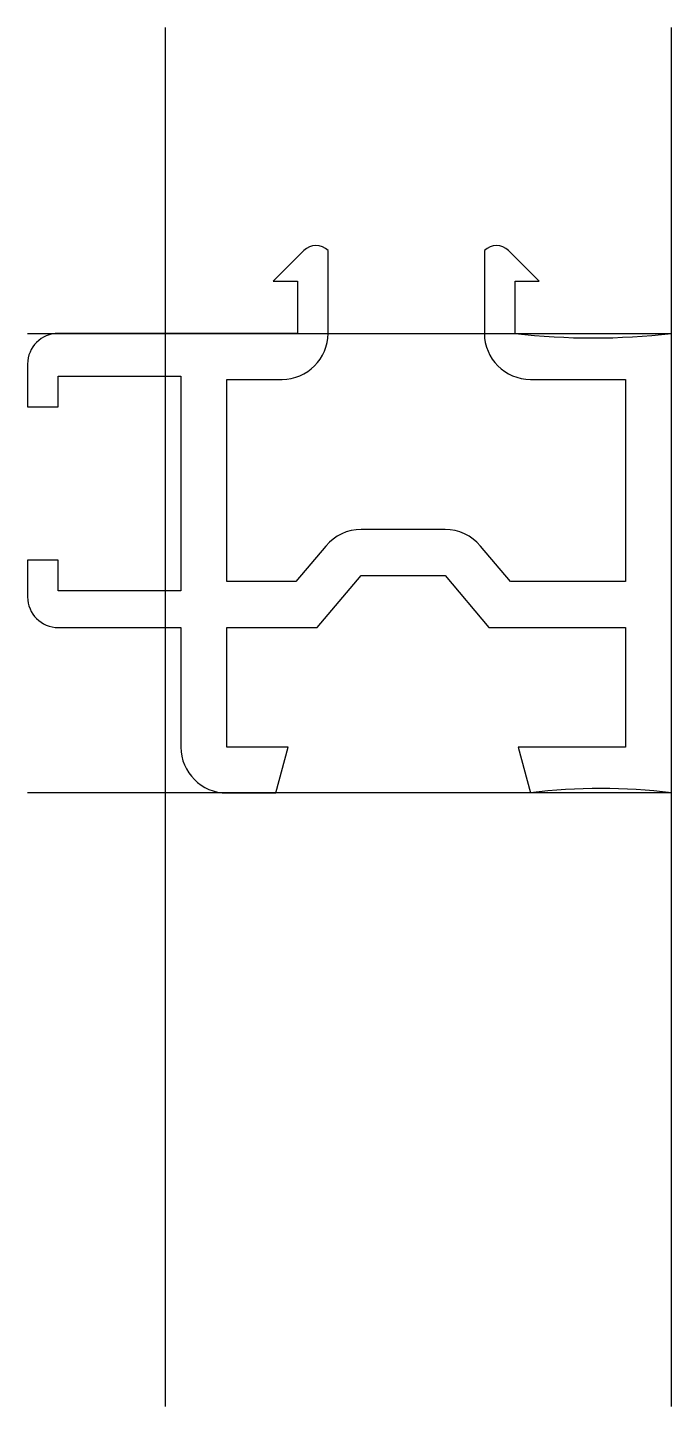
# Model space of a CAD drawing. Extents: x -21 to 0, y -35 to 10.
import ezdxf

# ---------------------------------------------------------------- set-up
doc = ezdxf.new("R2010")
doc.units = 0
doc.layers.get('0').update_dxf_attribs({"linetype": 'CONTINUOUS'})

msp = doc.modelspace()

# ---------------------------------------------------------------- linework, layer by layer
at = {"linetype": 'CONTINUOUS'}
for p, q in [((-16.5, -35.02), (-16.5, 9.98)), ((0, -35.02), (0, 9.98)), ((-11.99, 2.7), (-12.99, 1.7)), ((-11.2, 0), (-11.2, 2.7)), ((-6.1, 2.7), (-6.1, 0)), ((-4.31, 1.7), (-5.31, 2.7)), ((-12.99, 1.7), (-12.2, 1.7)), ((-12.2, 1.7), (-12.2, 0)), ((-5.1, 0), (-5.1, 1.7)), ((-5.1, 1.7), (-4.31, 1.7)), ((-21, 0), (0, 0)), ((-16, 0), (-20, 0)), ((-12.2, 0), (-16, 0)), ((0, -15), (0, 0)), ((-21, -1), (-21, -2.4)), ((-20, -2.4), (-20, -1.4)), ((-20, -1.4), (-16, -1.4)), ((-16, -1.4), (-16, -8.4)), ((-14.5, -8.1), (-14.5, -1.5)), ((-14.5, -1.5), (-12.7, -1.5)), ((-4.6, -1.5), (-1.5, -1.5)), ((-1.5, -1.5), (-1.5, -8.1)), ((-21, -2.4), (-20, -2.4)), ((-7.38, -6.4), (-10.12, -6.4)), ((-11.27, -6.94), (-12.25, -8.1)), ((-5.25, -8.1), (-6.23, -6.94)), ((-20, -7.4), (-21, -7.4)), ((-21, -7.4), (-21, -8.6)), ((-20, -8.4), (-20, -7.4)), ((-12.25, -8.1), (-14.5, -8.1)), ((-11.55, -9.6), (-10.12, -7.9)), ((-10.12, -7.9), (-7.38, -7.9)), ((-7.38, -7.9), (-5.95, -9.6)), ((-1.5, -8.1), (-5.25, -8.1)), ((-16, -8.4), (-20, -8.4)), ((-20, -9.6), (-16, -9.6)), ((-16, -9.6), (-16, -13.5)), ((-14.5, -13.5), (-14.5, -9.6)), ((-14.5, -9.6), (-11.55, -9.6)), ((-5.95, -9.6), (-1.5, -9.6)), ((-1.5, -9.6), (-1.5, -13.5)), ((-12.5, -13.5), (-14.5, -13.5)), ((-12.9, -15), (-12.5, -13.5)), ((-1.5, -13.5), (-5, -13.5)), ((-5, -13.5), (-4.6, -15)), ((0, -15), (-21, -15)), ((-14.5, -15), (-12.9, -15))]:
    msp.add_line(p, q, dxfattribs=at)
for centre, radius, start, end in [((-11.595, 2.303), 0.56, 45.1416, 134.8584), ((-5.705, 2.303), 0.56, 45.1416, 134.8584), ((-20, -1), 1, 90, 180), ((-12.7, 0), 1.5, 270, 360), ((-4.6, 0), 1.5, 180, 270), ((-2.55, 21.6), 21.75, 263.2671, 276.7329), ((-10.117, -7.9), 1.5, 90.0979, 140.2083), ((-7.383, -7.9), 1.5, 39.7917, 89.9021), ((-20, -8.6), 1, 180, 270), ((-14.5, -13.5), 1.5, 180, 270), ((-2.3, -32.54), 17.69, 82.5294, 97.4706)]:
    msp.add_arc(centre, radius, start, end, dxfattribs=at)

doc.saveas('drawing.dxf')
